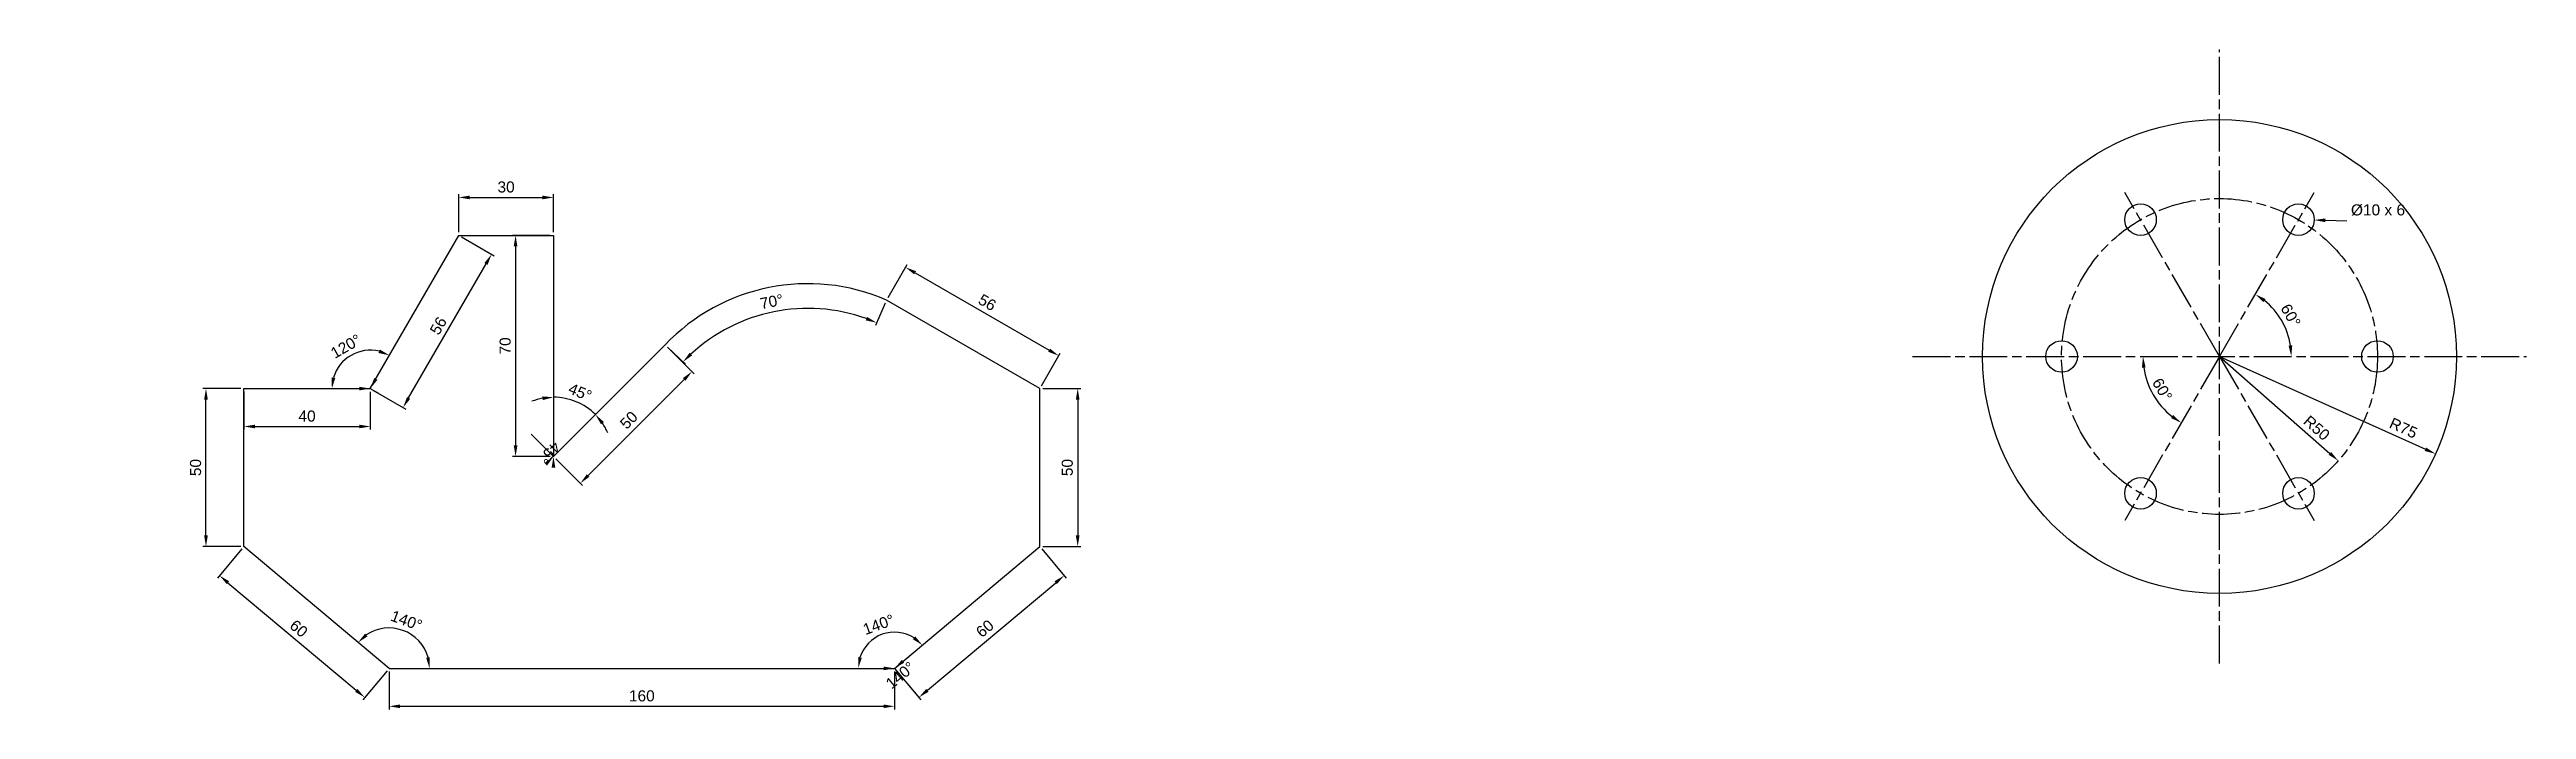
# Model space of a CAD drawing. Header units: millimetres. Extents: x -52 to 732, y -13 to 196.
import ezdxf

# ---------------------------------------------------------------- set-up
doc = ezdxf.new("R2010")
doc.units = ezdxf.units.MM
doc.linetypes.add('AM_ISO08W050', pattern=[18, 12, -1.5, 3, -1.5])
for name, color, linetype, lineweight in [('AM_5', 3, 'Continuous', 25), ('AM_7', 4, 'AM_ISO08W050', 25), ('Linie intrerupta', 90, 'AM_ISO08W050', 25)]:
    doc.layers.add(name, color=color, linetype=linetype, lineweight=lineweight)
doc.styles.get("Standard").update_dxf_attribs({"font": 'arial.ttf'})
doc.dimstyles.new('AM_ISO$0', dxfattribs={"dimtxt": 3.5, "dimasz": 3.5, "dimexe": 1, "dimexo": 1, "dimgap": 1.5, "dimtad": 1, "dimdsep": 46, "dimtxsty": 'Standard', "dimcen": 0, "dimclrd": 256, "dimclre": 256, "dimclrt": 2, "dimadec": 0, "dimazin": 2, "dimtp": 0.1, "dimtm": 0.1, "dimtfac": 0.71, "dimtdec": 3, "dimtmove": 0, "dimatfit": 3, "dimfxl": 1, "dimlwd": -1, "dimlwe": -1, "dimarcsym": 1})
doc.dimstyles.new('AM_ISO$2', dxfattribs={"dimtxt": 3.5, "dimasz": 3.5, "dimexe": 1, "dimexo": 1, "dimgap": 1.5, "dimtad": 1, "dimdsep": 46, "dimtxsty": 'Standard', "dimcen": 0, "dimclrd": 256, "dimclre": 256, "dimclrt": 2, "dimadec": 0, "dimazin": 2, "dimtp": 0.1, "dimtm": 0.1, "dimtfac": 0.71, "dimtdec": 3, "dimtmove": 0, "dimatfit": 3, "dimfxl": 1, "dimlwd": -1, "dimlwe": -1, "dimarcsym": 1})
doc.dimstyles.new('AM_ISO$3', dxfattribs={"dimtxt": 3.5, "dimasz": 3.5, "dimexe": 1, "dimexo": 1, "dimgap": 1.5, "dimtad": 1, "dimtoh": 1, "dimdsep": 46, "dimtxsty": 'Standard', "dimcen": 0, "dimclrd": 256, "dimclre": 256, "dimclrt": 2, "dimadec": 0, "dimazin": 2, "dimtp": 0.1, "dimtm": 0.1, "dimtfac": 0.71, "dimtdec": 3, "dimtofl": 0, "dimtmove": 0, "dimatfit": 0, "dimfxl": 1, "dimlwd": -1, "dimlwe": -1, "dimarcsym": 1})
doc.dimstyles.new('AM_ISO$4', dxfattribs={"dimtxt": 3.5, "dimasz": 3.5, "dimexe": 1, "dimexo": 1, "dimgap": 1.5, "dimtad": 1, "dimtoh": 1, "dimdsep": 46, "dimtxsty": 'Standard', "dimcen": 0, "dimclrd": 256, "dimclre": 256, "dimclrt": 2, "dimadec": 0, "dimazin": 2, "dimtp": 0.1, "dimtm": 0.1, "dimtfac": 0.71, "dimtdec": 3, "dimtofl": 0, "dimtmove": 0, "dimatfit": 0, "dimfxl": 1, "dimlwd": -1, "dimlwe": -1, "dimarcsym": 1})

# ---------------------------------------------------------------- blocks, each defined once
blk = doc.blocks.new('*D5')
at = {"layer": 'AM_5', "linetype": 'ByBlock', "transparency": 16777216}
for p, q in [((78.02, 136.84), (88.41, 130.84)), ((61.3, 85.87), (85.8, 128.31)), ((50.02, 88.34), (60.41, 82.34))]:
    blk.add_line(p, q, dxfattribs=at)
at = {"layer": 'AM_5', "transparency": 16777216}
for points in [[(85.29, 128.6), (86.3, 128.02), (87.55, 131.34)], [(60.79, 86.16), (61.8, 85.58), (59.55, 82.84)]]:
    blk.add_solid(points, dxfattribs=at)
at = {"layer": 'Defpoints', "color": 0, "transparency": 16777216}
for p in [(77.15, 137.34), (87.55, 131.34), (49.15, 88.84)]:
    blk.add_point(p, dxfattribs=at)
at = {"layer": 'AM_5', "color": 2, "transparency": 16777216, "insert": (70.7, 108.73), "char_height": 3.5, "attachment_point": 5, "rotation": 60}
blk.add_mtext('56', dxfattribs=at)
blk = doc.blocks.new('*D6')
at = {"layer": 'AM_5', "linetype": 'ByBlock', "transparency": 16777216}
for p, q in [((9.15, 87.84), (9.15, 75.84)), ((49.15, 87.84), (49.15, 75.84)), ((12.65, 76.84), (45.65, 76.84))]:
    blk.add_line(p, q, dxfattribs=at)
at = {"layer": 'AM_5', "transparency": 16777216}
for points in [[(12.65, 77.42), (12.65, 76.26), (9.15, 76.84)], [(45.65, 77.42), (45.65, 76.26), (49.15, 76.84)]]:
    blk.add_solid(points, dxfattribs=at)
at = {"layer": 'Defpoints', "color": 0, "transparency": 16777216}
for p in [(9.15, 88.84), (49.15, 88.84), (49.15, 76.84)]:
    blk.add_point(p, dxfattribs=at)
at = {"layer": 'AM_5', "color": 2, "transparency": 16777216, "insert": (29.15, 80.13), "char_height": 3.5, "attachment_point": 5}
blk.add_mtext('40', dxfattribs=at)
blk = doc.blocks.new('*D7')
at = {"layer": 'AM_5', "linetype": 'ByBlock', "transparency": 16777216}
for p, q in [((8.15, 88.84), (-3.85, 88.84)), ((-2.85, 42.34), (-2.85, 85.34)), ((8.15, 38.84), (-3.85, 38.84))]:
    blk.add_line(p, q, dxfattribs=at)
at = {"layer": 'AM_5', "transparency": 16777216}
for points in [[(-3.43, 85.34), (-2.26, 85.34), (-2.85, 88.84)], [(-3.43, 42.34), (-2.26, 42.34), (-2.85, 38.84)]]:
    blk.add_solid(points, dxfattribs=at)
at = {"layer": 'Defpoints', "color": 0, "transparency": 16777216}
for p in [(-2.85, 88.84), (9.15, 88.84), (9.15, 38.84)]:
    blk.add_point(p, dxfattribs=at)
at = {"layer": 'AM_5', "color": 2, "transparency": 16777216, "insert": (-6.13, 63.84), "char_height": 3.5, "attachment_point": 5, "rotation": 90}
blk.add_mtext('50', dxfattribs=at)
blk = doc.blocks.new('*D8')
at = {"layer": 'AM_5', "linetype": 'ByBlock', "transparency": 16777216}
for p, q in [((77.15, 138.34), (77.15, 150.34)), ((80.65, 149.34), (103.65, 149.34)), ((107.15, 138.34), (107.15, 150.34))]:
    blk.add_line(p, q, dxfattribs=at)
at = {"layer": 'AM_5', "transparency": 16777216}
for points in [[(80.65, 149.92), (80.65, 148.75), (77.15, 149.34)], [(103.65, 149.92), (103.65, 148.75), (107.15, 149.34)]]:
    blk.add_solid(points, dxfattribs=at)
at = {"layer": 'Defpoints', "color": 0, "transparency": 16777216}
for p in [(107.15, 149.34), (77.15, 137.34), (107.15, 137.34)]:
    blk.add_point(p, dxfattribs=at)
at = {"layer": 'AM_5', "color": 2, "transparency": 16777216, "insert": (92.15, 152.63), "char_height": 3.5, "attachment_point": 5}
blk.add_mtext('30', dxfattribs=at)
blk = doc.blocks.new('*D9')
at = {"layer": 'AM_5', "linetype": 'ByBlock', "transparency": 16777216}
for p, q in [((106.15, 137.34), (94.15, 137.34)), ((95.15, 133.84), (95.15, 70.84)), ((106.15, 67.34), (94.15, 67.34))]:
    blk.add_line(p, q, dxfattribs=at)
at = {"layer": 'AM_5', "transparency": 16777216}
for points in [[(94.57, 133.84), (95.74, 133.84), (95.15, 137.34)], [(94.57, 70.84), (95.74, 70.84), (95.15, 67.34)]]:
    blk.add_solid(points, dxfattribs=at)
at = {"layer": 'Defpoints', "color": 0, "transparency": 16777216}
for p in [(107.15, 137.34), (95.15, 67.34), (107.15, 67.34)]:
    blk.add_point(p, dxfattribs=at)
at = {"layer": 'AM_5', "color": 2, "transparency": 16777216, "insert": (91.87, 102.34), "char_height": 3.5, "attachment_point": 5, "rotation": 90}
blk.add_mtext('70', dxfattribs=at)
blk = doc.blocks.new('*D10')
at = {"layer": 'AM_5', "linetype": 'ByBlock', "transparency": 16777216}
for p, q in [((143.22, 101.99), (151.7, 93.5)), ((118.11, 61.33), (148.52, 91.73)), ((107.86, 66.63), (116.35, 58.15))]:
    blk.add_line(p, q, dxfattribs=at)
at = {"layer": 'AM_5', "transparency": 16777216}
for points in [[(148.11, 92.15), (148.93, 91.32), (150.99, 94.21)], [(117.7, 61.74), (118.53, 60.92), (115.64, 58.85)]]:
    blk.add_solid(points, dxfattribs=at)
at = {"layer": 'Defpoints', "color": 0, "transparency": 16777216}
for p in [(142.51, 102.69), (150.99, 94.21), (107.15, 67.34)]:
    blk.add_point(p, dxfattribs=at)
at = {"layer": 'AM_5', "color": 2, "transparency": 16777216, "insert": (130.99, 78.85), "char_height": 3.5, "attachment_point": 5, "rotation": 45}
blk.add_mtext('50', dxfattribs=at)
blk = doc.blocks.new('*D11')
at = {"layer": 'AM_5', "linetype": 'ByBlock', "transparency": 16777216}
for p, q in [((213.08, 117.71), (219.08, 128.1)), ((221.61, 125.48), (264.05, 100.98)), ((261.58, 89.71), (267.58, 100.1))]:
    blk.add_line(p, q, dxfattribs=at)
at = {"layer": 'AM_5', "transparency": 16777216}
for points in [[(221.9, 125.99), (221.32, 124.98), (218.58, 127.23)], [(264.34, 101.49), (263.76, 100.48), (267.08, 99.23)]]:
    blk.add_solid(points, dxfattribs=at)
at = {"layer": 'Defpoints', "color": 0, "transparency": 16777216}
for p in [(212.58, 116.84), (267.08, 99.23), (261.08, 88.84)]:
    blk.add_point(p, dxfattribs=at)
at = {"layer": 'AM_5', "color": 2, "transparency": 16777216, "insert": (244.47, 116.08), "char_height": 3.5, "attachment_point": 5, "rotation": 330}
blk.add_mtext('56', dxfattribs=at)
blk = doc.blocks.new('*D12')
at = {"layer": 'AM_5', "linetype": 'ByBlock', "transparency": 16777216}
for p, q in [((262.08, 88.84), (274.08, 88.84)), ((273.08, 85.34), (273.08, 42.34)), ((262.08, 38.84), (274.08, 38.84))]:
    blk.add_line(p, q, dxfattribs=at)
at = {"layer": 'AM_5', "transparency": 16777216}
for points in [[(272.49, 85.34), (273.66, 85.34), (273.08, 88.84)], [(272.49, 42.34), (273.66, 42.34), (273.08, 38.84)]]:
    blk.add_solid(points, dxfattribs=at)
at = {"layer": 'Defpoints', "color": 0, "transparency": 16777216}
for p in [(261.08, 88.84), (261.08, 38.84), (273.08, 38.84)]:
    blk.add_point(p, dxfattribs=at)
at = {"layer": 'AM_5', "color": 2, "transparency": 16777216, "insert": (269.79, 63.84), "char_height": 3.5, "attachment_point": 5, "rotation": 90}
blk.add_mtext('50', dxfattribs=at)
blk = doc.blocks.new('*D13')
at = {"layer": 'AM_5', "linetype": 'ByBlock', "transparency": 16777216}
for p, q in [((261.72, 38.07), (269.43, 28.88)), ((225.51, -6.67), (266.11, 27.4)), ((215.76, -0.49), (223.47, -9.69))]:
    blk.add_line(p, q, dxfattribs=at)
at = {"layer": 'AM_5', "transparency": 16777216}
for points in [[(265.74, 27.85), (266.49, 26.95), (268.79, 29.65)], [(225.14, -6.22), (225.88, -7.12), (222.83, -8.92)]]:
    blk.add_solid(points, dxfattribs=at)
at = {"layer": 'Defpoints', "color": 0, "transparency": 16777216}
for p in [(261.08, 38.84), (268.79, 29.65), (215.12, 0.27)]:
    blk.add_point(p, dxfattribs=at)
at = {"layer": 'AM_5', "color": 2, "transparency": 16777216, "insert": (243.7, 12.88), "char_height": 3.5, "attachment_point": 5, "rotation": 40}
blk.add_mtext('60', dxfattribs=at)
blk = doc.blocks.new('*D14')
at = {"layer": 'AM_5', "linetype": 'ByBlock', "transparency": 16777216}
for p, q in [((55.12, -0.73), (55.12, -12.73)), ((215.12, -0.73), (215.12, -12.73)), ((58.62, -11.73), (211.62, -11.73))]:
    blk.add_line(p, q, dxfattribs=at)
at = {"layer": 'AM_5', "transparency": 16777216}
for points in [[(58.62, -11.14), (58.62, -12.31), (55.12, -11.73)], [(211.62, -11.14), (211.62, -12.31), (215.12, -11.73)]]:
    blk.add_solid(points, dxfattribs=at)
at = {"layer": 'Defpoints', "color": 0, "transparency": 16777216}
for p in [(55.12, 0.27), (215.12, 0.27), (215.12, -11.73)]:
    blk.add_point(p, dxfattribs=at)
at = {"layer": 'AM_5', "color": 2, "transparency": 16777216, "insert": (135.12, -8.44), "char_height": 3.5, "attachment_point": 5}
blk.add_mtext('160', dxfattribs=at)
blk = doc.blocks.new('*D15')
at = {"layer": 'AM_5', "linetype": 'ByBlock', "transparency": 16777216}
for p, q in [((8.51, 38.07), (0.8, 28.88)), ((4.12, 27.4), (44.72, -6.67)), ((54.47, -0.49), (46.76, -9.69))]:
    blk.add_line(p, q, dxfattribs=at)
at = {"layer": 'AM_5', "transparency": 16777216}
for points in [[(4.5, 27.85), (3.75, 26.95), (1.44, 29.65)], [(45.1, -6.22), (44.35, -7.12), (47.4, -8.92)]]:
    blk.add_solid(points, dxfattribs=at)
at = {"layer": 'Defpoints', "color": 0, "transparency": 16777216}
for p in [(9.15, 38.84), (55.12, 0.27), (47.4, -8.92)]:
    blk.add_point(p, dxfattribs=at)
at = {"layer": 'AM_5', "color": 2, "transparency": 16777216, "insert": (26.53, 12.88), "char_height": 3.5, "attachment_point": 5, "rotation": 320}
blk.add_mtext('60', dxfattribs=at)
blk = doc.blocks.new('*D16')
at = {"layer": 'AM_5', "linetype": 'ByBlock', "transparency": 16777216}
for p, q in [((212.18, 115.92), (209.05, 108.76)), ((143.23, 102), (148.89, 96.62))]:
    blk.add_line(p, q, dxfattribs=at)
blk.add_arc((187.65, 59.73), 54.5, 70.09411, 132.73438, dxfattribs=at)
at = {"layer": 'AM_5', "transparency": 16777216}
for points in [[(206.42, 111.52), (205.99, 110.44), (209.45, 109.68)], [(151.07, 99.35), (150.25, 100.18), (148.17, 97.31)]]:
    blk.add_solid(points, dxfattribs=at)
at = {"layer": 'Defpoints', "color": 0, "transparency": 16777216}
for p in [(187.89, 114.23), (212.58, 116.84), (142.51, 102.69), (187.65, 59.73)]:
    blk.add_point(p, dxfattribs=at)
at = {"layer": 'AM_5', "color": 2, "transparency": 16777216, "insert": (176.21, 116.38), "char_height": 3.5, "attachment_point": 5, "rotation": 11.41424}
blk.add_mtext('70°', dxfattribs=at)
blk = doc.blocks.new('*D17')
at = {"layer": 'AM_5', "linetype": 'ByBlock', "transparency": 16777216}
blk.add_arc((55.12, 0.27), 12.8, 15.72006, 124.27994, dxfattribs=at)
at = {"layer": 'AM_5', "transparency": 16777216}
for points in [[(48.3, 10.41), (47.52, 11.28), (45.31, 8.5)], [(68.01, 3.82), (66.86, 3.66), (67.91, 0.27)]]:
    blk.add_solid(points, dxfattribs=at)
at = {"layer": 'Defpoints', "color": 0, "transparency": 16777216}
for p in [(9.15, 38.84), (63.9, 9.58), (55.12, 0.27), (55.12, 0.27), (215.12, 0.27)]:
    blk.add_point(p, dxfattribs=at)
at = {"layer": 'AM_5', "color": 2, "transparency": 16777216, "insert": (60.62, 15.39), "char_height": 3.5, "attachment_point": 5, "rotation": 340}
blk.add_mtext('140°', dxfattribs=at)
blk = doc.blocks.new('*D18')
at = {"layer": 'AM_5', "linetype": 'ByBlock', "transparency": 16777216}
blk.add_line((215.12, 0.27), (222.99, -9.12), dxfattribs=at)
at = {"layer": 'AM_5', "transparency": 16777216}
for points in [[(211.62, 0.86), (211.62, -0.31), (215.12, 0.27)], [(218.17, 2.08), (217.42, 2.97), (215.12, 0.27)]]:
    blk.add_solid(points, dxfattribs=at)
at = {"layer": 'Defpoints', "color": 0, "transparency": 16777216}
for p in [(261.08, 38.84), (55.12, 0.27), (215.12, 0.27), (215.12, 0.27), (215.12, 0.27)]:
    blk.add_point(p, dxfattribs=at)
at = {"layer": 'AM_5', "color": 2, "transparency": 16777216, "insert": (216.94, -1.9), "char_height": 3.5, "attachment_point": 5, "rotation": 40}
blk.add_mtext('140°', dxfattribs=at)
blk = doc.blocks.new('*D19')
at = {"layer": 'AM_5', "linetype": 'ByBlock', "transparency": 16777216}
blk.add_arc((215.12, 0.27), 11.48, 57.53425, 162.46575, dxfattribs=at)
at = {"layer": 'AM_5', "transparency": 16777216}
for points in [[(221.66, 10.4), (220.89, 9.52), (223.91, 7.65)], [(204.74, 3.64), (203.59, 3.82), (203.63, 0.27)]]:
    blk.add_solid(points, dxfattribs=at)
at = {"layer": 'Defpoints', "color": 0, "transparency": 16777216}
for p in [(261.08, 38.84), (215.78, 11.74), (55.12, 0.27), (215.12, 0.27), (215.12, 0.27)]:
    blk.add_point(p, dxfattribs=at)
at = {"layer": 'AM_5', "color": 2, "transparency": 16777216, "insert": (210.06, 14.15), "char_height": 3.5, "attachment_point": 5, "rotation": 20}
blk.add_mtext('140°', dxfattribs=at)
blk = doc.blocks.new('*D21')
at = {"layer": 'AM_5', "linetype": 'ByBlock', "transparency": 16777216}
blk.add_line((49.15, 88.84), (51.75, 87.34), dxfattribs=at)
at = {"layer": 'AM_5', "transparency": 16777216}
for points in [[(45.65, 89.42), (45.65, 88.26), (49.15, 88.84)], [(51.41, 91.58), (50.4, 92.16), (49.15, 88.84)]]:
    blk.add_solid(points, dxfattribs=at)
at = {"layer": 'Defpoints', "color": 0, "transparency": 16777216}
for p in [(77.15, 137.34), (9.15, 88.84), (49.15, 88.84), (49.15, 88.84), (49.15, 88.84)]:
    blk.add_point(p, dxfattribs=at)
blk = doc.blocks.new('*D22')
at = {"layer": 'AM_5', "linetype": 'ByBlock', "transparency": 16777216}
blk.add_arc((49.15, 88.84), 12.15, 76.56816, 163.43184, dxfattribs=at)
at = {"layer": 'AM_5', "transparency": 16777216}
for points in [[(52.19, 101.2), (51.76, 100.11), (55.23, 99.36)], [(38.09, 92.22), (36.93, 92.39), (37.01, 88.84)]]:
    blk.add_solid(points, dxfattribs=at)
at = {"layer": 'Defpoints', "color": 0, "transparency": 16777216}
for p in [(77.15, 137.34), (47.04, 100.8), (9.15, 88.84), (49.15, 88.84), (49.15, 88.84)]:
    blk.add_point(p, dxfattribs=at)
at = {"layer": 'AM_5', "color": 2, "transparency": 16777216, "insert": (41.44, 102.21), "char_height": 3.5, "attachment_point": 5, "rotation": 30}
blk.add_mtext('120°', dxfattribs=at)
blk = doc.blocks.new('*D23')
at = {"layer": 'AM_5', "linetype": 'ByBlock', "transparency": 16777216}
blk.add_line((107.15, 67.34), (100.08, 74.41), dxfattribs=at)
at = {"layer": 'AM_5', "transparency": 16777216}
for points in [[(104.27, 65.28), (105.09, 64.45), (107.15, 67.34)], [(106.57, 63.84), (107.74, 63.84), (107.15, 67.34)]]:
    blk.add_solid(points, dxfattribs=at)
at = {"layer": 'Defpoints', "color": 0, "transparency": 16777216}
for p in [(107.15, 137.34), (142.51, 102.69), (107.15, 67.34), (107.15, 67.34), (107.15, 67.34)]:
    blk.add_point(p, dxfattribs=at)
at = {"layer": 'AM_5', "color": 2, "transparency": 16777216, "insert": (105.93, 68.56), "char_height": 3.5, "attachment_point": 5, "rotation": 225}
blk.add_mtext('45°', dxfattribs=at)
blk = doc.blocks.new('*D24')
at = {"layer": 'AM_5', "linetype": 'ByBlock', "transparency": 16777216}
for start, end in [(100.70294, 111.40587), (45, 90), (23.59413, 34.29706)]:
    blk.add_arc((107.15, 67.34), 18.76, start, end, dxfattribs=at)
at = {"layer": 'AM_5', "transparency": 16777216}
for points in [[(103.61, 86.36), (103.72, 85.19), (107.15, 86.1)], [(122.2, 77.54), (123.1, 78.28), (120.42, 80.61)]]:
    blk.add_solid(points, dxfattribs=at)
at = {"layer": 'Defpoints', "color": 0, "transparency": 16777216}
for p in [(107.15, 137.34), (142.51, 102.69), (116.53, 83.59), (107.15, 67.34), (107.15, 67.34)]:
    blk.add_point(p, dxfattribs=at)
at = {"layer": 'AM_5', "color": 2, "transparency": 16777216, "insert": (115.59, 87.7), "char_height": 3.5, "attachment_point": 5, "rotation": 337.5}
blk.add_mtext('45°', dxfattribs=at)
blk = doc.blocks.new('*D34')
at = {"layer": 'AM_5', "linetype": 'ByBlock', "transparency": 16777216}
blk.add_line((634.5, 99), (699.69, 69.62), dxfattribs=at)
at = {"layer": 'AM_5', "transparency": 16777216}
blk.add_solid([(699.93, 70.15), (699.45, 69.09), (702.88, 68.18)], dxfattribs=at)
at = {"layer": 'Defpoints', "color": 0, "transparency": 16777216}
for p in [(634.5, 99), (702.88, 68.18)]:
    blk.add_point(p, dxfattribs=at)
at = {"layer": 'AM_5', "color": 2, "transparency": 16777216, "insert": (692.73, 76.35), "char_height": 3.5, "attachment_point": 5, "rotation": 335.74274}
blk.add_mtext('R75', dxfattribs=at)
blk = doc.blocks.new('*D36')
at = {"layer": 'AM_5', "linetype": 'ByBlock', "transparency": 16777216}
blk.add_arc((634.5, 99), 22.72, 8.83568, 51.16432, dxfattribs=at)
at = {"layer": 'AM_5', "transparency": 16777216}
for points in [[(648.42, 116.21), (649.08, 117.17), (645.86, 118.67)], [(657.53, 102.53), (656.37, 102.44), (657.22, 99)]]:
    blk.add_solid(points, dxfattribs=at)
at = {"layer": 'Defpoints', "color": 0, "transparency": 16777216}
for p in [(664.5, 150.96), (655.85, 106.77), (537.34, 99), (634.5, 99), (731.66, 99)]:
    blk.add_point(p, dxfattribs=at)
at = {"layer": 'AM_5', "color": 2, "transparency": 16777216, "insert": (657.02, 112), "char_height": 3.5, "attachment_point": 5, "rotation": 300}
blk.add_mtext('60°', dxfattribs=at)
blk = doc.blocks.new('*D37')
at = {"layer": 'AM_5', "linetype": 'ByBlock', "transparency": 16777216}
blk.add_line((634.5, 99), (669.45, 68.32), dxfattribs=at)
at = {"layer": 'AM_5', "transparency": 16777216}
blk.add_solid([(669.83, 68.76), (669.06, 67.88), (672.08, 66.01)], dxfattribs=at)
at = {"layer": 'Defpoints', "color": 0, "transparency": 16777216}
for p in [(634.5, 99), (672.08, 66.01)]:
    blk.add_point(p, dxfattribs=at)
at = {"layer": 'AM_5', "color": 2, "transparency": 16777216, "insert": (665.26, 76.37), "char_height": 3.5, "attachment_point": 5, "rotation": 318.72486}
blk.add_mtext('R50', dxfattribs=at)
blk = doc.blocks.new('*D38')
at = {"layer": 'AM_5', "linetype": 'ByBlock', "transparency": 16777216}
blk.add_arc((634.5, 99), 24.22, 188.28641, 231.71359, dxfattribs=at)
at = {"layer": 'AM_5', "transparency": 16777216}
for points in [[(609.95, 95.46), (611.11, 95.55), (610.28, 99)], [(619.82, 80.47), (619.16, 79.5), (622.39, 78.02)]]:
    blk.add_solid(points, dxfattribs=at)
at = {"layer": 'Defpoints', "color": 0, "transparency": 16777216}
for p in [(537.34, 99), (634.5, 99), (731.66, 99), (611.74, 90.71), (604.5, 47.04)]:
    blk.add_point(p, dxfattribs=at)
at = {"layer": 'AM_5', "color": 2, "transparency": 16777216, "insert": (616.37, 88.53), "char_height": 3.5, "attachment_point": 5, "rotation": 300}
blk.add_mtext('60°', dxfattribs=at)
blk = doc.blocks.new('*D40')
at = {"layer": 'AM_5', "linetype": 'ByBlock', "transparency": 16777216}
blk.add_line((668, 142.11), (674.82, 141.95), dxfattribs=at)
at = {"layer": 'AM_5', "transparency": 16777216}
blk.add_solid([(668.01, 142.69), (667.98, 141.52), (664.5, 142.19)], dxfattribs=at)
at = {"layer": 'Defpoints', "color": 0, "transparency": 16777216}
for p in [(654.5, 142.41), (664.5, 142.19)]:
    blk.add_point(p, dxfattribs=at)
at = {"layer": 'AM_5', "color": 2, "transparency": 16777216, "insert": (684.67, 145.34), "char_height": 3.5, "attachment_point": 5}
blk.add_mtext('%%C10 x 6', dxfattribs=at)

msp = doc.modelspace()

# ---------------------------------------------------------------- linework, layer by layer
for p, q in [((49.153, 88.841), (77.153, 137.338)), ((77.153, 137.338), (107.153, 137.338)), ((107.153, 137.338), (107.153, 67.338)), ((261.078, 88.841), (212.581, 116.841)), ((107.153, 67.338), (142.508, 102.693)), ((9.153, 38.841), (9.153, 88.841)), ((9.153, 88.841), (49.153, 88.841)), ((261.078, 38.841), (261.078, 88.841)), ((55.115, 0.273), (9.153, 38.841)), ((215.115, 0.273), (261.078, 38.841)), ((55.115, 0.273), (215.115, 0.273))]:
    msp.add_line(p, q)
for centre, radius in [((634.5, 98.997), 75), ((609.5, 142.298), 5), ((659.5, 142.298), 5), ((584.5, 98.997), 5), ((684.5, 98.997), 5), ((609.5, 55.695), 5), ((659.5, 55.695), 5)]:
    msp.add_circle(centre, radius)
msp.add_arc((187.647, 59.73), 62.316, 66.414244, 136.414244)
at = {"layer": 'AM_7'}
for p, q in [((634.5, 1.836), (634.5, 196.158)), ((537.339, 98.997), (731.661, 98.997))]:
    msp.add_line(p, q, dxfattribs=at)
at = {"layer": 'Linie intrerupta'}
for q in [(604.5, 150.958), (604.5, 150.958), (664.5, 150.958), (664.5, 150.958), (604.5, 47.035), (664.5, 47.035)]:
    msp.add_line((634.5, 98.997), q, dxfattribs=at)
msp.add_circle((634.5, 98.997), 50, dxfattribs=at)

# ---------------------------------------------------------------- dimensions: what is measured, and where the dimension line sits
at = {"layer": 'AM_5'}
for p1, p2, distance, picture, middle in [((77.153, 137.338), (107.153, 137.338), 12, '*D8', (92.153, 152.626)), ((107.153, 137.338), (107.153, 67.338), -12, '*D9', (91.866, 102.338)), ((212.581, 116.841), (261.078, 88.841), 12, '*D11', (244.473, 116.079)), ((107.153, 67.338), (142.508, 102.693), -12, '*D10', (130.991, 78.855)), ((9.153, 38.841), (9.153, 88.841), 12, '*D7', (-6.134, 63.841)), ((9.153, 88.841), (49.153, 88.841), -12, '*D6', (29.153, 80.128)), ((261.078, 88.841), (261.078, 38.841), 12, '*D12', (269.791, 63.841)), ((9.153, 38.841), (55.115, 0.273), -12, '*D15', (26.533, 12.882)), ((215.115, 0.273), (261.078, 38.841), -12, '*D13', (243.697, 12.882)), ((55.115, 0.273), (215.115, 0.273), -12, '*D14', (135.115, -8.44))]:
    dim = msp.add_aligned_dim(p1=p1, p2=p2, distance=distance, dimstyle='AM_ISO$0', dxfattribs=at)
    dim.commit()
    dim.dimension.update_dxf_attribs({"geometry": picture, "text_midpoint": middle})
for base, line1, line2, picture, middle in [((655.848, 106.767), ((634.5, 98.997), (664.5, 150.958)), ((537.339, 98.997), (731.661, 98.997)), '*D36', (657.021, 111.999)), ((611.739, 90.712), ((537.339, 98.997), (731.661, 98.997)), ((634.5, 98.997), (604.5, 47.035)), '*D38', (616.37, 88.529)), ((63.897, 9.581), ((55.115, 0.273), (9.153, 38.841)), ((55.115, 0.273), (215.115, 0.273)), '*D17', (60.616, 15.387)), ((215.115, 0.273), ((215.115, 0.273), (261.078, 38.841)), ((55.115, 0.273), (215.115, 0.273)), '*D18', (216.942, -1.903))]:
    dim = msp.add_angular_dim_2l(base=base, line1=line1, line2=line2, dimstyle='AM_ISO$2', override={"dimpost": ''}, dxfattribs=at)
    dim.commit()
    dim.dimension.update_dxf_attribs({"geometry": picture, "text_midpoint": middle})
dim = msp.add_diameter_dim_2p(p1=(654.501, 142.41), p2=(664.498, 142.186), text='%%C10 x 6', dimstyle='AM_ISO$3', override={"dimpost": ''}, dxfattribs=at)
dim.commit()
dim.dimension.update_dxf_attribs({"geometry": '*D40', "text_midpoint": (684.666, 141.955), "dimtype": 163})
dim = msp.add_angular_dim_2l(base=(49.153, 88.841), line1=((9.153, 88.841), (49.153, 88.841)), line2=((49.153, 88.841), (77.153, 137.338)), text=' ', dimstyle='AM_ISO$2', override={"dimpost": ''}, dxfattribs=at)
dim.commit()
dim.dimension.update_dxf_attribs({"geometry": '*D21', "text_midpoint": (-52.362, 86.988)})
for base, line1, line2, picture, middle in [((47.044, 100.802), ((9.153, 88.841), (49.153, 88.841)), ((49.153, 88.841), (77.153, 137.338)), '*D22', (41.436, 102.206)), ((107.153, 67.338), ((107.153, 137.338), (107.153, 67.338)), ((107.153, 67.338), (142.508, 102.693)), '*D23', (105.934, 68.557)), ((116.535, 83.588), ((107.153, 137.338), (107.153, 67.338)), ((107.153, 67.338), (142.508, 102.693)), '*D24', (115.588, 87.704)), ((215.783, 11.735), ((215.115, 0.273), (261.078, 38.841)), ((55.115, 0.273), (215.115, 0.273)), '*D19', (210.064, 14.151))]:
    dim = msp.add_angular_dim_2l(base=base, line1=line1, line2=line2, dimstyle='AM_ISO$2', dxfattribs=at)
    dim.commit()
    dim.dimension.update_dxf_attribs({"geometry": picture, "text_midpoint": middle})
dim = msp.add_aligned_dim(p1=(49.153, 88.841), p2=(77.153, 137.338), distance=-12, dimstyle='AM_ISO$0', override={"dimpost": ''}, dxfattribs=at)
dim.commit()
dim.dimension.update_dxf_attribs({"geometry": '*D5', "text_midpoint": (70.698, 108.733)})
dim = msp.add_angular_dim_3p(base=(187.887, 114.234), center=(187.647, 59.73), p1=(212.581, 116.841), p2=(142.508, 102.693), dimstyle='AM_ISO$2', override={"dimpost": ''}, dxfattribs=at)
dim.commit()
dim.dimension.update_dxf_attribs({"geometry": '*D16', "text_midpoint": (176.209, 116.379)})
for mpoint, picture, middle in [((702.878, 68.184), '*D34', (691.383, 73.364)), ((672.077, 66.013), '*D37', (663.093, 73.899))]:
    dim = msp.add_radius_dim(center=(634.5, 98.997), mpoint=mpoint, dimstyle='AM_ISO$4', override={"dimpost": ''}, dxfattribs=at)
    dim.commit()
    dim.dimension.update_dxf_attribs({"geometry": picture, "text_midpoint": middle, "dimtype": 164})

doc.saveas('drawing.dxf')
